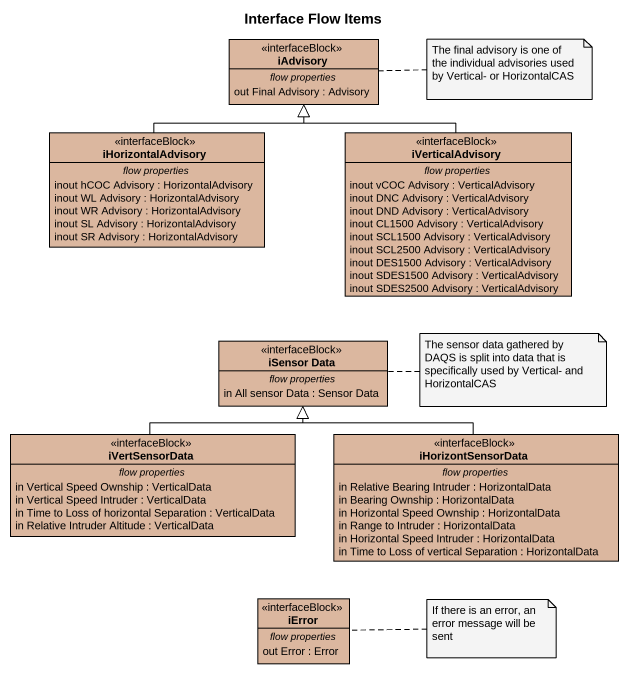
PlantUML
@startuml
title Interface Flow Items
hide circle
hide empty members
class iAdvisory <<interfaceBlock>> #DBB79F {
  -- flow properties --
  out Final Advisory : Advisory
}
class iHorizontalAdvisory <<interfaceBlock>> #DBB79F {
  -- flow properties --
  inout hCOC Advisory : HorizontalAdvisory
  inout WL Advisory : HorizontalAdvisory
  inout WR Advisory : HorizontalAdvisory
  inout SL Advisory : HorizontalAdvisory
  inout SR Advisory : HorizontalAdvisory
}
class iVerticalAdvisory <<interfaceBlock>> #DBB79F {
  -- flow properties --
  inout vCOC Advisory : VerticalAdvisory
  inout DNC Advisory : VerticalAdvisory
  inout DND Advisory : VerticalAdvisory
  inout CL1500 Advisory : VerticalAdvisory
  inout SCL1500 Advisory : VerticalAdvisory
  inout SCL2500 Advisory : VerticalAdvisory
  inout DES1500 Advisory : VerticalAdvisory
  inout SDES1500 Advisory : VerticalAdvisory
  inout SDES2500 Advisory : VerticalAdvisory
}
class "iSensor Data" as iSensor_Data <<interfaceBlock>> #DBB79F {
  -- flow properties --
  in All sensor Data : Sensor Data
}
class iVertSensorData <<interfaceBlock>> #DBB79F {
  -- flow properties --
  in Vertical Speed Ownship : VerticalData
  in Vertical Speed Intruder : VerticalData
  in Time to Loss of horizontal Separation : VerticalData
  in Relative Intruder Altitude : VerticalData
}
class iHorizontSensorData <<interfaceBlock>> #DBB79F {
  -- flow properties --
  in Relative Bearing Intruder : HorizontalData
  in Bearing Ownship : HorizontalData
  in Horizontal Speed Ownship : HorizontalData
  in Range to Intruder : HorizontalData
  in Horizontal Speed Intruder : HorizontalData
  in Time to Loss of vertical Separation : HorizontalData
}
class iError <<interfaceBlock>> #DBB79F {
  -- flow properties --
  out Error : Error
}
iHorizontalAdvisory -up-|> iAdvisory
iVerticalAdvisory -up-|> iAdvisory
iVertSensorData -up-|> iSensor_Data
iHorizontSensorData -up-|> iSensor_Data
note right of iAdvisory : The final advisory is one of the individual advisories used by Vertical- or HorizontalCAS
note right of iSensor_Data : The sensor data gathered by DAQS is split into data that is specifically used by Vertical- and HorizontalCAS
note right of iError : If there is an error, an error message will be sent
@enduml
